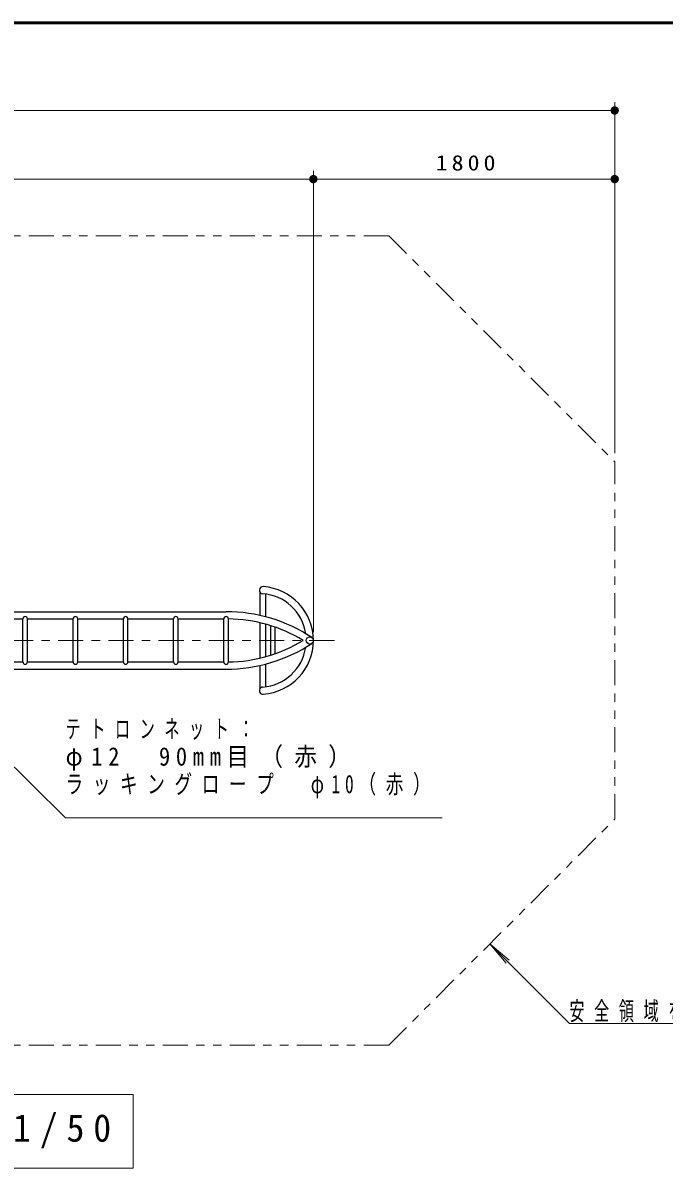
# Model space of a CAD drawing. Units: millimetres on the paper, with parts at other scales. Extents: x -365 to 0, y -47 to 257.
# Drawn here: x -247.3 to -170.7, y 120.2 to 257 of the extents above; entities that cross this region are included whole.
import ezdxf

# ---------------------------------------------------------------- set-up
doc = ezdxf.new("R2010")
doc.units = ezdxf.units.MM
doc.linetypes.add('USER2', pattern=[6, 3, -1, 1, -1])
doc.linetypes.add('USER3', pattern=[8, 3, -1, 1, -1, 1, -1])
doc.layers.add('LY_1', color=7, linetype='Continuous', lineweight=25)
doc.styles.add('ＭＳ ゴシック', font='')
doc.styles.get('ＭＳ ゴシック').set_extended_font_data('MS Gothic')

# ---------------------------------------------------------------- blocks, each defined once
blk = doc.blocks.new('filled_dot')
at = {"color": 0, "linetype": 'Continuous', "lineweight": -2, "const_width": 1.25}
blk.add_lwpolyline([(-0.625, 0, 1), (0.625, 0, 1)], format="xyb", close=True, dxfattribs=at)

msp = doc.modelspace()

# ---------------------------------------------------------------- linework, layer by layer
at = {"layer": 'LY_1', "lineweight": 50}
msp.add_line((0, 257), (-365, 257), dxfattribs=at)
at = {"layer": 'LY_1', "lineweight": 13}
for p, q in [((-339.009, 246.537), (-176.582, 246.537)), ((-176.582, 205.588), (-176.582, 247.537)), ((-303.009, 238.34), (-212.582, 238.34)), ((-212.582, 184.235), (-212.582, 239.34)), ((-212.582, 238.34), (-176.582, 238.34)), ((-242.186, 162.027), (-258.449, 178.145)), ((-242.186, 162.027), (-197.186, 162.027)), ((-191.488, 146.976), (-189.559, 144.678)), ((-191.488, 146.976), (-189.189, 145.048)), ((-181.985, 137.473), (-191.488, 146.976)), ((-181.985, 137.473), (-160.985, 137.473)), ((-234.108, 129.004), (-281.908, 129.004)), ((-234.108, 120.204), (-234.108, 129.004)), ((-281.908, 120.204), (-234.108, 120.204))]:
    msp.add_line(p, q, dxfattribs=at)
at = {"layer": 'LY_1', "linetype": 'USER3', "lineweight": 13}
for p, q in [((-203.569, 231.575), (-317.909, 231.575)), ((-203.569, 231.575), (-176.582, 204.588)), ((-176.582, 161.882), (-176.582, 204.588)), ((-203.569, 134.895), (-176.582, 161.882)), ((-203.569, 134.895), (-317.909, 134.895))]:
    msp.add_line(p, q, dxfattribs=at)
at = {"layer": 'LY_1'}
for p, q in [((-218.949, 186.22), (-218.949, 188.976)), ((-218.269, 186.055), (-218.269, 188.771)), ((-252.714, 186.662), (-223.009, 186.662)), ((-252.714, 185.808), (-247.281, 185.808)), ((-247.281, 180.662), (-247.281, 185.806)), ((-246.737, 185.808), (-241.281, 185.808)), ((-246.737, 180.662), (-246.737, 185.806)), ((-241.281, 180.662), (-241.281, 185.806)), ((-240.737, 185.808), (-235.281, 185.808)), ((-240.737, 180.662), (-240.737, 185.806)), ((-235.281, 180.662), (-235.281, 185.806)), ((-234.737, 185.808), (-229.281, 185.808)), ((-234.737, 180.662), (-234.737, 185.806)), ((-229.281, 180.662), (-229.281, 185.806)), ((-228.737, 185.808), (-223.281, 185.808)), ((-228.737, 180.662), (-228.737, 185.806)), ((-223.281, 180.662), (-223.281, 185.806)), ((-222.737, 180.662), (-222.737, 185.806)), ((-218.949, 181.125), (-218.949, 185.344)), ((-218.269, 181.299), (-218.269, 185.17)), ((-217.681, 181.473), (-217.681, 184.996)), ((-217.137, 181.654), (-217.137, 184.815)), ((-252.67, 180.662), (-247.281, 180.662)), ((-246.737, 180.662), (-241.281, 180.662)), ((-240.737, 180.662), (-235.281, 180.662)), ((-234.737, 180.662), (-229.281, 180.662)), ((-228.737, 180.662), (-223.281, 180.662)), ((-252.67, 179.808), (-223.009, 179.808)), ((-218.949, 177.493), (-218.949, 180.249)), ((-218.269, 177.698), (-218.269, 180.414))]:
    msp.add_line(p, q, dxfattribs=at)
at = {"layer": 'LY_1', "linetype": 'USER2', "lineweight": 13}
msp.add_line((-210.07, 183.235), (-286.09, 183.235), dxfattribs=at)
at = {"layer": 'LY_1'}
msp.add_circle((-213.009, 183.235), 0.427, dxfattribs=at)
for centre, radius, start, end in [((-218.609, 189.235), 0.427, 86.05017, 266.05017), ((-219.023, 183.235), 5.587, 8.34788, 86.05017), ((-219.023, 183.235), 6.441, 273.94983, 86.05017), ((-247.009, 185.806), 0.272, 0, 180), ((-241.009, 185.806), 0.272, 0, 180), ((-235.009, 185.806), 0.272, 0, 180), ((-229.009, 185.806), 0.272, 0, 180), ((-223.009, 185.806), 0.272, 0, 180), ((-222.959, 168.235), 18.427, 56.44229, 90.15923), ((-222.959, 168.235), 17.573, 58.60302, 89.27624), ((-222.959, 198.235), 18.427, 269.84076, 303.55771), ((-222.959, 198.235), 17.573, 270.72376, 301.39698), ((-219.023, 183.235), 5.587, 273.94983, 351.65212), ((-247.009, 180.662), 0.272, 180, 0), ((-241.009, 180.662), 0.272, 180, 0), ((-235.009, 180.662), 0.272, 180, 0), ((-229.009, 180.662), 0.272, 180, 0), ((-223.009, 180.662), 0.272, 180, 0), ((-218.609, 177.235), 0.427, 93.94983, 273.94983)]:
    msp.add_arc(centre, radius, start, end, dxfattribs=at)

# ---------------------------------------------------------------- block references
at = {"layer": 'LY_1', "lineweight": 13, "xscale": 0.4, "yscale": 0.4, "rotation": 180}
for p in [(-176.582, 246.537), (-212.582, 238.34), (-176.582, 238.34)]:
    msp.add_blockref('filled_dot', p, dxfattribs=at)
at = {"layer": 'LY_1', "lineweight": 13, "xscale": 0.4, "yscale": 0.4}
msp.add_blockref('filled_dot', (-212.582, 238.34), dxfattribs=at)

# ---------------------------------------------------------------- texts
at = {"layer": 'LY_1', "style": 'ＭＳ ゴシック'}
for s, insert, char_height, attachment_point in [('\\T1.33;\\W1.15;1800', (-194.161, 239.34), 1.833, 8), ('\\T1.64;\\W0.6;テトロンネット：', (-242.186, 173.777), 2.199, 1), ('\\T1.5;\\W0.9;φ12\u300090mm目（赤）', (-242.186, 170.477), 2.199, 1), ('\\T1.55;\\W0.7;ラッキングロープ\u3000φ10（赤）', (-242.186, 167.177), 2.199, 1), ('\\T1.64;\\W0.6;安全領域を示す', (-181.985, 137.623), 2.199, 7), ('\\T1.5;\\W0.95;平面図\u3000S=1/50', (-280.508, 124.604), 3.299, 4)]:
    msp.add_mtext(s, dxfattribs=dict(at, insert=insert, char_height=char_height, attachment_point=attachment_point))

doc.saveas('drawing.dxf')
